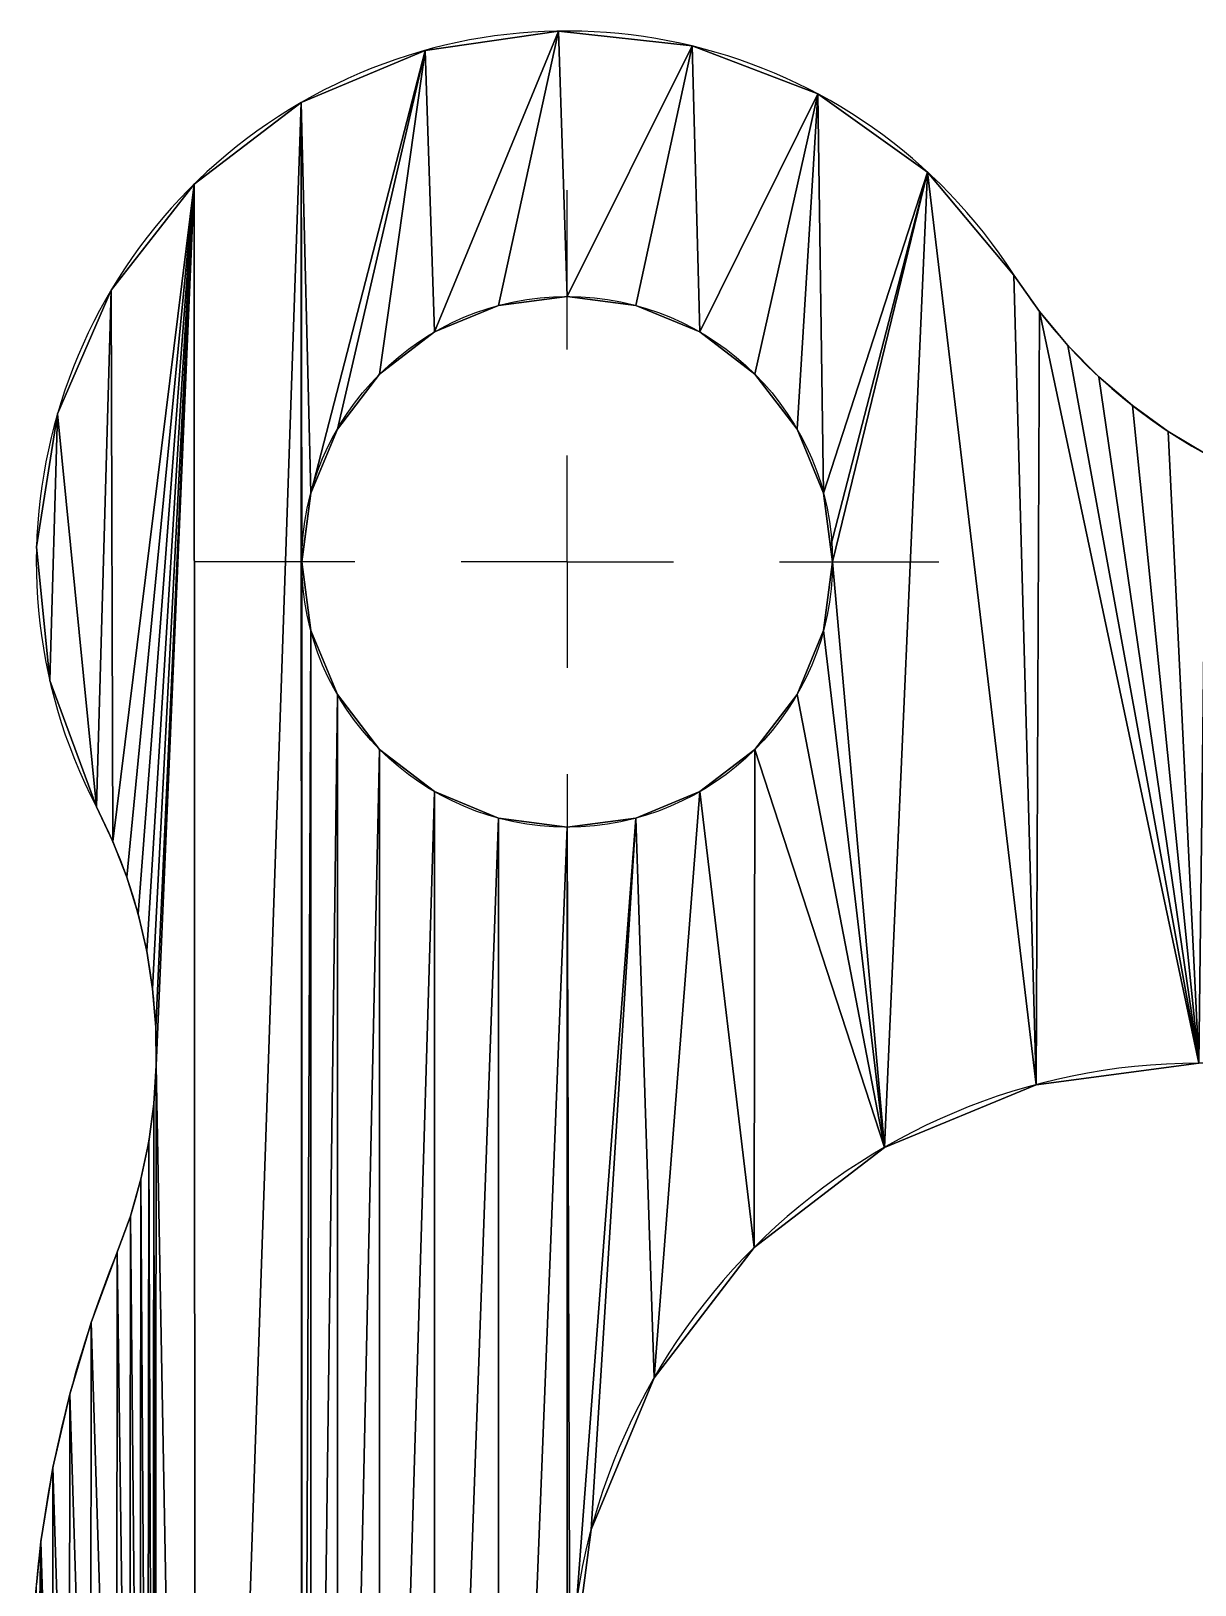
# Model space of a CAD drawing. Header units: inches. Extents: x 403 to 754, y 850 to 935.
# Drawn here: x 404.33 to 432.17, y 894.31 to 931.49 of the extents above; entities that cross this region are included whole.
import ezdxf

# ---------------------------------------------------------------- set-up
doc = ezdxf.new("R2010")
doc.units = ezdxf.units.IN
doc.header["$MEASUREMENT"] = 0
doc.layers.get('0').update_dxf_attribs({"true_color": 0xff5454})
doc.layers.add('INSPECTION_DIMENSIONS', color=7, linetype='Continuous', true_color=0xffffff)

# ---------------------------------------------------------------- blocks, each defined once
blk = doc.blocks.new('SW_CENTERMARKSYMBOL_0')
at = {"layer": 'INSPECTION_DIMENSIONS'}
for p, q in [((0, 5.08), (0, 8.89)), ((0, 0), (0, 2.54)), ((-5.08, 0), (-8.89, 0)), ((0, 0), (-2.54, 0)), ((0, 0), (0, -2.54)), ((0, 0), (2.54, 0)), ((5.08, 0), (8.89, 0)), ((0, -5.08), (0, -8.89))]:
    blk.add_line(p, q, dxfattribs=at)
blk = doc.blocks.new('Group_1')
for p, q in [((12.615, 79.373, 10), (12.615, 79.373)), ((9.427, 78.912, 10), (9.427, 78.912)), ((15.816, 79.018, 10), (15.816, 79.018)), ((18.824, 77.87, 10), (18.824, 77.87)), ((6.459, 77.663, 10), (6.459, 77.663)), ((21.447, 76.001, 10), (21.447, 76.001)), ((3.9, 75.708, 10), (3.9, 75.708)), ((23.516, 73.533, 10), (23.516, 73.533)), ((1.915, 73.172, 10), (1.915, 73.172)), ((12.827, 73.025, 10), (12.827, 73.025)), ((11.183, 72.809, 10), (11.183, 72.809)), ((14.47, 72.809, 10), (14.47, 72.809)), ((24.124, 72.667, 10), (24.124, 72.667)), ((9.652, 72.174, 10), (9.652, 72.174)), ((16.002, 72.174, 10), (16.002, 72.174)), ((24.802, 71.854, 10), (24.802, 71.854)), ((8.337, 71.165, 10), (8.337, 71.165)), ((17.317, 71.165, 10), (17.317, 71.165)), ((25.546, 71.101, 10), (25.546, 71.101)), ((26.35, 70.412, 10), (26.35, 70.412)), ((0.631, 70.218, 10), (0.631, 70.218)), ((7.328, 69.85, 10), (7.328, 69.85)), ((18.326, 69.85, 10), (18.326, 69.85)), ((27.208, 69.793, 10), (27.208, 69.793)), ((6.693, 68.319, 10), (6.693, 68.319)), ((18.961, 68.319, 10), (18.961, 68.319)), ((0.132, 67.036, 10), (0.132, 67.036)), ((6.525, 67.036, 10), (6.525, 67.036)), ((19.129, 67.036, 10), (19.129, 67.036)), ((6.477, 66.675, 10), (6.477, 66.675)), ((19.177, 66.675, 10), (19.177, 66.675)), ((6.693, 65.031, 10), (6.693, 65.031)), ((18.961, 65.031, 10), (18.961, 65.031)), ((0.449, 63.832, 10), (0.449, 63.832)), ((7.328, 63.5, 10), (7.328, 63.5)), ((18.326, 63.5, 10), (18.326, 63.5)), ((8.337, 62.185, 10), (8.337, 62.185)), ((17.317, 62.185, 10), (17.317, 62.185)), ((9.652, 61.176, 10), (9.652, 61.176)), ((16.002, 61.176, 10), (16.002, 61.176)), ((1.563, 60.81, 10), (1.563, 60.81)), ((11.183, 60.541, 10), (11.183, 60.541)), ((12.827, 60.325, 10), (12.827, 60.325)), ((14.47, 60.541, 10), (14.47, 60.541)), ((1.956, 59.981, 10), (1.956, 59.981)), ((2.29, 59.127, 10), (2.29, 59.127)), ((2.56, 58.251, 10), (2.56, 58.251)), ((2.767, 57.358, 10), (2.767, 57.358)), ((2.908, 56.452, 10), (2.908, 56.452)), ((2.984, 55.538, 10), (2.984, 55.538)), ((2.994, 54.621, 10), (2.994, 54.621)), ((24.045, 54.161, 10), (24.045, 54.161)), ((2.938, 53.706, 10), (2.938, 53.706)), ((2.815, 52.797, 10), (2.815, 52.797)), ((20.415, 52.657, 10), (20.415, 52.657)), ((2.628, 51.899, 10), (2.628, 51.899)), ((2.376, 51.018, 10), (2.376, 51.018)), ((17.298, 50.266, 10), (17.298, 50.266)), ((2.061, 50.157, 10), (2.061, 50.157)), ((1.438, 48.473, 10), (1.438, 48.473)), ((14.907, 47.149, 10), (14.907, 47.149)), ((0.925, 46.753, 10), (0.925, 46.753)), ((0.523, 45.003, 10), (0.523, 45.003)), ((13.403, 43.519, 10), (13.403, 43.519)), ((0.234, 43.231, 10), (0.234, 43.231))]:
    blk.add_line(p, q)
at = {"color": 7, "true_color": 0xffffff}
for centre in [(12.827, 66.675, 10), (12.827, 66.675)]:
    blk.add_circle(centre, 6.35, dxfattribs=at)
for centre, radius, start, end in [((12.827, 66.675, 10), 12.7, 32.6836, 207.5063), ((12.827, 66.675), 12.7, 32.6836, 207.5063), ((34.205, 80.391, 10), 12.7, 212.6836, 270), ((34.205, 80.391), 12.7, 212.6836, 270), ((-9.702, 54.944, 10), 12.7, 337.8538, 27.5063), ((-9.702, 54.944), 12.7, 337.8538, 27.5063), ((27.94, 39.624, 10), 27.94, 157.8538, 174.7283), ((27.94, 39.624), 27.94, 157.8538, 174.7283), ((27.94, 39.624), 27.94, 174.7283, 185.2667)]:
    blk.add_arc(centre, radius, start, end, dxfattribs=at)
for centre in [(27.94, 39.624, 10), (27.94, 39.624)]:
    blk.add_arc(centre, 15.05, 90, 270)
at = {"layer": 'INSPECTION_DIMENSIONS'}
blk.add_blockref('SW_CENTERMARKSYMBOL_0', (12.827, 66.675), dxfattribs=at)
mesh = blk.add_polyface()
corners = [(3.935, 3.632, 10), (2.994, 54.621, 10), (3.9, 75.708, 10), (6.459, 77.663, 10), (6.477, 12.7, 10), (6.477, 66.675, 10), (6.693, 65.031, 10), (6.693, 14.344, 10), (7.328, 63.5, 10), (7.328, 15.875, 10), (8.337, 62.185, 10), (8.337, 17.19, 10), (9.652, 61.176, 10), (9.652, 18.199, 10), (11.183, 60.541, 10), (6.693, 68.319, 10), (9.427, 78.912, 10), (6.525, 67.036, 10), (7.328, 69.85, 10), (8.337, 71.165, 10), (9.652, 72.174, 10), (12.615, 79.373, 10), (0.234, 43.231, 10), (0.132, 37.061, 10), (0.132, 42.19, 10), (0.227, 36.069, 10), (0.513, 34.297, 10), (0.523, 45.003, 10), (0.911, 32.546, 10), (0.925, 46.753, 10), (1.422, 30.825, 10), (1.438, 48.473, 10), (2.041, 29.14, 10), (2.061, 50.157, 10), (2.353, 28.283, 10), (2.376, 51.018, 10), (2.602, 27.405, 10), (2.628, 51.899, 10), (2.788, 26.512, 10), (2.815, 52.797, 10), (2.909, 25.608, 10), (2.938, 53.706, 10), (2.965, 24.697, 10), (0.631, 70.218, 10), (0.449, 63.832, 10), (0.132, 67.036, 10), (1.563, 60.81, 10), (1.915, 73.172, 10), (1.956, 59.981, 10), (2.29, 59.127, 10), (2.56, 58.251, 10), (2.767, 57.358, 10), (2.908, 56.452, 10), (2.984, 55.538, 10)]
mesh.append_faces([[corners[k] for k in face] for face in [(5, 15, 17), (22, 23, 24), (43, 44, 45)]], dxfattribs={"vtx0": -1})
mesh.append_faces([[corners[k] for k in face] for face in [(6, 4, 5), (15, 16, 18), (18, 16, 19), (19, 16, 20), (23, 22, 25), (25, 22, 26), (26, 27, 28), (28, 29, 30), (30, 31, 32), (32, 33, 34), (44, 43, 46), (46, 47, 48), (48, 2, 49), (49, 2, 50), (50, 2, 51), (51, 2, 52), (52, 2, 53), (53, 2, 1)]], dxfattribs={"vtx0": -1, "vtx1": -1})
mesh.append_faces([[corners[k] for k in face] for face in [(0, 1, 2), (4, 3, 5), (3, 15, 5)]], dxfattribs={"vtx0": -1, "vtx1": -1, "vtx2": -1})
mesh.append_faces([[corners[k] for k in face] for face in [(0, 2, 3), (7, 6, 8), (9, 8, 10), (11, 10, 12), (13, 12, 14), (15, 3, 16), (20, 16, 21), (26, 22, 27), (28, 27, 29), (30, 29, 31), (32, 31, 33), (34, 33, 35), (36, 35, 37), (38, 37, 39), (40, 39, 41), (42, 41, 1), (46, 43, 47), (48, 47, 2)]], dxfattribs={"vtx0": -1, "vtx2": -1})
mesh = blk.add_polyface()
corners = [(3.935, 3.632), (2.994, 54.621), (3.9, 75.708), (6.459, 77.663), (6.477, 12.7), (6.477, 66.675), (6.693, 65.031), (6.693, 14.344), (7.328, 63.5), (7.328, 15.875), (8.337, 62.185), (8.337, 17.19), (9.652, 61.176), (9.652, 18.199), (11.183, 60.541), (6.693, 68.319), (9.427, 78.912), (6.525, 67.036), (7.328, 69.85), (8.337, 71.165), (9.652, 72.174), (12.615, 79.373), (0.234, 43.231), (0.132, 37.061), (0.132, 42.19), (0.227, 36.069), (0.513, 34.297), (0.523, 45.003), (0.911, 32.546), (0.925, 46.753), (1.422, 30.825), (1.438, 48.473), (2.041, 29.14), (2.061, 50.157), (2.353, 28.283), (2.376, 51.018), (2.602, 27.405), (2.628, 51.899), (2.788, 26.512), (2.815, 52.797), (2.909, 25.608), (2.938, 53.706), (2.965, 24.697), (0.631, 70.218), (0.449, 63.832), (0.132, 67.036), (1.563, 60.81), (1.915, 73.172), (1.956, 59.981), (2.29, 59.127), (2.56, 58.251), (2.767, 57.358), (2.908, 56.452), (2.984, 55.538)]
mesh.append_faces([[corners[k] for k in face] for face in [(5, 15, 17), (22, 23, 24), (43, 44, 45)]], dxfattribs={"vtx0": -1})
mesh.append_faces([[corners[k] for k in face] for face in [(6, 4, 5), (15, 16, 18), (18, 16, 19), (19, 16, 20), (23, 22, 25), (25, 22, 26), (26, 27, 28), (28, 29, 30), (30, 31, 32), (32, 33, 34), (44, 43, 46), (46, 47, 48), (48, 2, 49), (49, 2, 50), (50, 2, 51), (51, 2, 52), (52, 2, 53), (53, 2, 1)]], dxfattribs={"vtx0": -1, "vtx1": -1})
mesh.append_faces([[corners[k] for k in face] for face in [(0, 1, 2), (4, 3, 5), (3, 15, 5)]], dxfattribs={"vtx0": -1, "vtx1": -1, "vtx2": -1})
mesh.append_faces([[corners[k] for k in face] for face in [(0, 2, 3), (7, 6, 8), (9, 8, 10), (11, 10, 12), (13, 12, 14), (15, 3, 16), (20, 16, 21), (26, 22, 27), (28, 27, 29), (30, 29, 31), (32, 31, 33), (34, 33, 35), (36, 35, 37), (38, 37, 39), (40, 39, 41), (42, 41, 1), (46, 43, 47), (48, 47, 2)]], dxfattribs={"vtx0": -1, "vtx2": -1})
mesh = blk.add_polyface()
corners = [(9.427, 78.912, 10), (12.615, 79.373), (9.427, 78.912), (12.615, 79.373, 10)]
mesh.append_faces([[corners[k] for k in face] for face in [(0, 1, 2), (1, 0, 3)]], dxfattribs={"vtx0": -1})
mesh = blk.add_polyface()
corners = [(11.183, 18.834, 10), (11.183, 60.541, 10), (12.827, 60.325, 10), (12.827, 19.05, 10), (12.89, 39.624, 10), (14.47, 60.541, 10), (13.403, 43.519, 10), (14.907, 47.149, 10), (16.002, 61.176, 10), (17.298, 50.266, 10), (17.317, 62.185, 10), (20.415, 52.657, 10), (18.326, 63.5, 10), (18.961, 65.031, 10), (19.177, 66.675, 10), (9.652, 72.174, 10), (12.615, 79.373, 10), (11.183, 72.809, 10), (12.827, 73.025, 10), (15.816, 79.018, 10), (14.47, 72.809, 10), (16.002, 72.174, 10), (18.824, 77.87, 10), (17.317, 71.165, 10), (18.326, 69.85, 10), (18.961, 68.319, 10), (21.447, 76.001, 10), (19.129, 67.036, 10), (24.045, 54.161, 10), (23.516, 73.533, 10), (24.124, 72.667, 10), (27.94, 54.673, 10), (24.802, 71.854, 10), (25.546, 71.101, 10), (26.35, 70.412, 10), (27.208, 69.793, 10), (28.115, 69.247, 10), (46.736, 54.673, 10), (29.064, 68.778, 10), (30.048, 68.391, 10), (31.062, 68.086, 10), (32.098, 67.867, 10), (33.148, 67.735, 10), (34.205, 67.691, 10), (84.254, 67.691, 10)]
mesh.append_faces([[corners[k] for k in face] for face in [(4, 5, 6), (6, 5, 7), (7, 8, 9), (9, 10, 11), (15, 16, 17), (17, 16, 18), (18, 19, 20), (20, 19, 21), (21, 22, 23), (23, 22, 24), (24, 22, 25), (25, 26, 27), (27, 26, 14), (11, 26, 28), (28, 30, 31), (31, 36, 37)]], dxfattribs={"vtx0": -1, "vtx1": -1})
mesh.append_faces([[corners[k] for k in face] for face in [(3, 2, 4), (14, 26, 11)]], dxfattribs={"vtx0": -1, "vtx1": -1, "vtx2": -1})
mesh.append_faces([[corners[k] for k in face] for face in [(0, 1, 2), (4, 2, 5), (7, 5, 8), (9, 8, 10), (11, 10, 12), (11, 12, 13), (11, 13, 14), (18, 16, 19), (21, 19, 22), (25, 22, 26), (28, 26, 29), (28, 29, 30), (31, 30, 32), (31, 32, 33), (31, 33, 34), (31, 34, 35), (31, 35, 36), (37, 36, 38), (37, 38, 39), (37, 39, 40), (37, 40, 41), (37, 41, 42), (37, 42, 43), (37, 43, 44)]], dxfattribs={"vtx0": -1, "vtx2": -1})
mesh = blk.add_polyface()
corners = [(11.183, 18.834), (11.183, 60.541), (12.827, 60.325), (12.827, 19.05), (12.89, 39.624), (14.47, 60.541), (13.403, 43.519), (14.907, 47.149), (16.002, 61.176), (17.298, 50.266), (17.317, 62.185), (20.415, 52.657), (18.326, 63.5), (18.961, 65.031), (19.177, 66.675), (9.652, 72.174), (12.615, 79.373), (11.183, 72.809), (12.827, 73.025), (15.816, 79.018), (14.47, 72.809), (16.002, 72.174), (18.824, 77.87), (17.317, 71.165), (18.326, 69.85), (18.961, 68.319), (21.447, 76.001), (19.129, 67.036), (24.045, 54.161), (23.516, 73.533), (24.124, 72.667), (27.94, 54.673), (24.802, 71.854), (25.546, 71.101), (26.35, 70.412), (27.208, 69.793), (28.115, 69.247), (46.736, 54.673), (29.064, 68.778), (30.048, 68.391), (31.062, 68.086), (32.098, 67.867), (33.148, 67.735), (34.205, 67.691), (84.254, 67.691)]
mesh.append_faces([[corners[k] for k in face] for face in [(4, 5, 6), (6, 5, 7), (7, 8, 9), (9, 10, 11), (15, 16, 17), (17, 16, 18), (18, 19, 20), (20, 19, 21), (21, 22, 23), (23, 22, 24), (24, 22, 25), (25, 26, 27), (27, 26, 14), (11, 26, 28), (28, 30, 31), (31, 36, 37)]], dxfattribs={"vtx0": -1, "vtx1": -1})
mesh.append_faces([[corners[k] for k in face] for face in [(3, 2, 4), (14, 26, 11)]], dxfattribs={"vtx0": -1, "vtx1": -1, "vtx2": -1})
mesh.append_faces([[corners[k] for k in face] for face in [(0, 1, 2), (4, 2, 5), (7, 5, 8), (9, 8, 10), (11, 10, 12), (11, 12, 13), (11, 13, 14), (18, 16, 19), (21, 19, 22), (25, 22, 26), (28, 26, 29), (28, 29, 30), (31, 30, 32), (31, 32, 33), (31, 33, 34), (31, 34, 35), (31, 35, 36), (37, 36, 38), (37, 38, 39), (37, 39, 40), (37, 40, 41), (37, 41, 42), (37, 42, 43), (37, 43, 44)]], dxfattribs={"vtx0": -1, "vtx2": -1})
mesh = blk.add_polyface()
corners = [(12.615, 79.373, 10), (15.816, 79.018), (12.615, 79.373), (15.816, 79.018, 10)]
mesh.append_faces([[corners[k] for k in face] for face in [(0, 1, 2), (1, 0, 3)]], dxfattribs={"vtx0": -1})
mesh = blk.add_polyface()
corners = [(6.459, 77.663, 10), (9.427, 78.912), (6.459, 77.663), (9.427, 78.912, 10)]
mesh.append_faces([[corners[k] for k in face] for face in [(0, 1, 2), (1, 0, 3)]], dxfattribs={"vtx0": -1})
mesh = blk.add_polyface()
corners = [(15.816, 79.018, 10), (18.824, 77.87), (15.816, 79.018), (18.824, 77.87, 10)]
mesh.append_faces([[corners[k] for k in face] for face in [(0, 1, 2), (1, 0, 3)]], dxfattribs={"vtx0": -1})
mesh = blk.add_polyface()
corners = [(18.824, 77.87, 10), (21.447, 76.001), (18.824, 77.87), (21.447, 76.001, 10)]
mesh.append_faces([[corners[k] for k in face] for face in [(0, 1, 2), (1, 0, 3)]], dxfattribs={"vtx0": -1})
mesh = blk.add_polyface()
corners = [(12.89, 39.624, 10), (14.47, 18.834, 10), (12.827, 19.05, 10), (13.403, 35.729, 10), (14.907, 32.099, 10), (16.002, 18.199, 10), (17.298, 28.982, 10), (17.317, 17.19, 10), (0.442, 15.509, 10), (0.643, 9.116, 10), (0.133, 12.3, 10), (1.548, 18.538, 10), (1.938, 6.164, 10), (1.938, 19.362, 10), (2.268, 20.213, 10), (3.935, 3.632, 10), (2.536, 21.085, 10), (2.74, 21.974, 10), (2.88, 22.876, 10), (2.956, 23.785, 10), (2.965, 24.697, 10), (2.994, 54.621, 10), (6.459, 77.663, 10), (6.477, 12.7, 10), (6.505, 1.685, 10), (6.693, 11.056, 10), (9.482, 0.448, 10), (7.328, 9.525, 10), (8.337, 8.21, 10), (9.652, 7.201, 10), (12.675, 0.001, 10), (11.183, 6.566, 10), (12.827, 6.35, 10), (15.878, 0.372, 10), (14.47, 6.566, 10), (16.002, 7.201, 10), (6.693, 65.031, 10), (6.693, 14.344, 10), (7.328, 63.5, 10), (7.328, 15.875, 10), (8.337, 62.185, 10), (8.337, 17.19, 10), (9.652, 61.176, 10), (9.652, 18.199, 10), (11.183, 60.541, 10), (11.183, 18.834, 10), (12.827, 60.325, 10), (2.353, 28.283, 10), (2.376, 51.018, 10), (2.602, 27.405, 10), (2.628, 51.899, 10), (2.788, 26.512, 10), (2.815, 52.797, 10), (2.909, 25.608, 10), (2.938, 53.706, 10)]
mesh.append_faces([[corners[k] for k in face] for face in [(8, 9, 10)]], dxfattribs={"vtx0": -1})
mesh.append_faces([[corners[k] for k in face] for face in [(1, 4, 5), (5, 6, 7), (9, 11, 12), (12, 14, 15), (15, 23, 24), (24, 25, 26), (26, 29, 30), (30, 32, 33), (23, 36, 37), (37, 38, 39), (39, 40, 41), (41, 42, 43), (43, 44, 45), (45, 46, 2), (47, 48, 49), (49, 50, 51), (51, 52, 53), (53, 54, 20)]], dxfattribs={"vtx0": -1, "vtx1": -1})
mesh.append_faces([[corners[k] for k in face] for face in [(15, 20, 21), (15, 22, 23)]], dxfattribs={"vtx0": -1, "vtx1": -1, "vtx2": -1})
mesh.append_faces([[corners[k] for k in face] for face in [(0, 1, 2), (1, 0, 3), (1, 3, 4), (5, 4, 6), (9, 8, 11), (12, 11, 13), (12, 13, 14), (15, 14, 16), (15, 16, 17), (15, 17, 18), (15, 18, 19), (15, 19, 20), (24, 23, 25), (26, 25, 27), (26, 27, 28), (26, 28, 29), (30, 29, 31), (30, 31, 32), (33, 32, 34), (33, 34, 35)]], dxfattribs={"vtx0": -1, "vtx2": -1})
mesh = blk.add_polyface()
corners = [(12.89, 39.624), (14.47, 18.834), (12.827, 19.05), (13.403, 35.729), (14.907, 32.099), (16.002, 18.199), (17.298, 28.982), (17.317, 17.19), (0.442, 15.509), (0.643, 9.116), (0.133, 12.3), (1.548, 18.538), (1.938, 6.164), (1.938, 19.362), (2.268, 20.213), (3.935, 3.632), (2.536, 21.085), (2.74, 21.974), (2.88, 22.876), (2.956, 23.785), (2.965, 24.697), (2.994, 54.621), (6.459, 77.663), (6.477, 12.7), (6.505, 1.685), (6.693, 11.056), (9.482, 0.448), (7.328, 9.525), (8.337, 8.21), (9.652, 7.201), (12.675, 0.001), (11.183, 6.566), (12.827, 6.35), (15.878, 0.372), (14.47, 6.566), (16.002, 7.201), (6.693, 65.031), (6.693, 14.344), (7.328, 63.5), (7.328, 15.875), (8.337, 62.185), (8.337, 17.19), (9.652, 61.176), (9.652, 18.199), (11.183, 60.541), (11.183, 18.834), (12.827, 60.325), (2.353, 28.283), (2.376, 51.018), (2.602, 27.405), (2.628, 51.899), (2.788, 26.512), (2.815, 52.797), (2.909, 25.608), (2.938, 53.706)]
mesh.append_faces([[corners[k] for k in face] for face in [(8, 9, 10)]], dxfattribs={"vtx0": -1})
mesh.append_faces([[corners[k] for k in face] for face in [(1, 4, 5), (5, 6, 7), (9, 11, 12), (12, 14, 15), (15, 23, 24), (24, 25, 26), (26, 29, 30), (30, 32, 33), (23, 36, 37), (37, 38, 39), (39, 40, 41), (41, 42, 43), (43, 44, 45), (45, 46, 2), (47, 48, 49), (49, 50, 51), (51, 52, 53), (53, 54, 20)]], dxfattribs={"vtx0": -1, "vtx1": -1})
mesh.append_faces([[corners[k] for k in face] for face in [(15, 20, 21), (15, 22, 23)]], dxfattribs={"vtx0": -1, "vtx1": -1, "vtx2": -1})
mesh.append_faces([[corners[k] for k in face] for face in [(0, 1, 2), (1, 0, 3), (1, 3, 4), (5, 4, 6), (9, 8, 11), (12, 11, 13), (12, 13, 14), (15, 14, 16), (15, 16, 17), (15, 17, 18), (15, 18, 19), (15, 19, 20), (24, 23, 25), (26, 25, 27), (26, 27, 28), (26, 28, 29), (30, 29, 31), (30, 31, 32), (33, 32, 34), (33, 34, 35)]], dxfattribs={"vtx0": -1, "vtx2": -1})
mesh = blk.add_polyface()
corners = [(3.9, 75.708, 10), (6.459, 77.663), (3.9, 75.708), (6.459, 77.663, 10)]
mesh.append_faces([[corners[k] for k in face] for face in [(0, 1, 2), (1, 0, 3)]], dxfattribs={"vtx0": -1})
mesh = blk.add_polyface()
corners = [(21.447, 76.001), (23.516, 73.533, 10), (23.516, 73.533), (21.447, 76.001, 10)]
mesh.append_faces([[corners[k] for k in face] for face in [(0, 1, 2), (1, 0, 3)]], dxfattribs={"vtx0": -1})
mesh = blk.add_polyface()
corners = [(3.9, 75.708, 10), (1.915, 73.172), (1.915, 73.172, 10), (3.9, 75.708)]
mesh.append_faces([[corners[k] for k in face] for face in [(0, 1, 2), (1, 0, 3)]], dxfattribs={"vtx0": -1})
mesh = blk.add_polyface()
corners = [(23.516, 73.533), (24.124, 72.667, 10), (24.124, 72.667), (23.516, 73.533, 10)]
mesh.append_faces([[corners[k] for k in face] for face in [(0, 1, 2), (1, 0, 3)]], dxfattribs={"vtx0": -1})
mesh = blk.add_polyface()
corners = [(1.915, 73.172, 10), (0.631, 70.218), (0.631, 70.218, 10), (1.915, 73.172)]
mesh.append_faces([[corners[k] for k in face] for face in [(0, 1, 2), (1, 0, 3)]], dxfattribs={"vtx0": -1})
mesh = blk.add_polyface()
corners = [(12.827, 73.025, 10), (11.183, 72.809), (12.827, 73.025), (11.183, 72.809, 10)]
mesh.append_faces([[corners[k] for k in face] for face in [(0, 1, 2), (1, 0, 3)]], dxfattribs={"vtx0": -1})
mesh = blk.add_polyface()
corners = [(14.47, 72.809, 10), (12.827, 73.025), (14.47, 72.809), (12.827, 73.025, 10)]
mesh.append_faces([[corners[k] for k in face] for face in [(0, 1, 2), (1, 0, 3)]], dxfattribs={"vtx0": -1})
mesh = blk.add_polyface()
corners = [(11.183, 72.809, 10), (9.652, 72.174), (11.183, 72.809), (9.652, 72.174, 10)]
mesh.append_faces([[corners[k] for k in face] for face in [(0, 1, 2), (1, 0, 3)]], dxfattribs={"vtx0": -1})
mesh = blk.add_polyface()
corners = [(16.002, 72.174, 10), (14.47, 72.809), (16.002, 72.174), (14.47, 72.809, 10)]
mesh.append_faces([[corners[k] for k in face] for face in [(0, 1, 2), (1, 0, 3)]], dxfattribs={"vtx0": -1})
mesh = blk.add_polyface()
corners = [(24.124, 72.667), (24.802, 71.854, 10), (24.802, 71.854), (24.124, 72.667, 10)]
mesh.append_faces([[corners[k] for k in face] for face in [(0, 1, 2), (1, 0, 3)]], dxfattribs={"vtx0": -1})
mesh = blk.add_polyface()
corners = [(9.652, 72.174, 10), (8.337, 71.165), (9.652, 72.174), (8.337, 71.165, 10)]
mesh.append_faces([[corners[k] for k in face] for face in [(0, 1, 2), (1, 0, 3)]], dxfattribs={"vtx0": -1})
mesh = blk.add_polyface()
corners = [(17.317, 71.165, 10), (16.002, 72.174), (17.317, 71.165), (16.002, 72.174, 10)]
mesh.append_faces([[corners[k] for k in face] for face in [(0, 1, 2), (1, 0, 3)]], dxfattribs={"vtx0": -1})
mesh = blk.add_polyface()
corners = [(24.802, 71.854), (25.546, 71.101, 10), (25.546, 71.101), (24.802, 71.854, 10)]
mesh.append_faces([[corners[k] for k in face] for face in [(0, 1, 2), (1, 0, 3)]], dxfattribs={"vtx0": -1})
mesh = blk.add_polyface()
corners = [(8.337, 71.165), (7.328, 69.85, 10), (7.328, 69.85), (8.337, 71.165, 10)]
mesh.append_faces([[corners[k] for k in face] for face in [(0, 1, 2), (1, 0, 3)]], dxfattribs={"vtx0": -1})
mesh = blk.add_polyface()
corners = [(17.317, 71.165, 10), (18.326, 69.85), (18.326, 69.85, 10), (17.317, 71.165)]
mesh.append_faces([[corners[k] for k in face] for face in [(0, 1, 2), (1, 0, 3)]], dxfattribs={"vtx0": -1})
mesh = blk.add_polyface()
corners = [(25.546, 71.101, 10), (26.35, 70.412), (25.546, 71.101), (26.35, 70.412, 10)]
mesh.append_faces([[corners[k] for k in face] for face in [(0, 1, 2), (1, 0, 3)]], dxfattribs={"vtx0": -1})
mesh = blk.add_polyface()
corners = [(26.35, 70.412, 10), (27.208, 69.793), (26.35, 70.412), (27.208, 69.793, 10)]
mesh.append_faces([[corners[k] for k in face] for face in [(0, 1, 2), (1, 0, 3)]], dxfattribs={"vtx0": -1})
mesh = blk.add_polyface()
corners = [(0.631, 70.218, 10), (0.132, 67.036), (0.132, 67.036, 10), (0.631, 70.218)]
mesh.append_faces([[corners[k] for k in face] for face in [(0, 1, 2), (1, 0, 3)]], dxfattribs={"vtx0": -1})
mesh = blk.add_polyface()
corners = [(7.328, 69.85), (6.693, 68.319, 10), (6.693, 68.319), (7.328, 69.85, 10)]
mesh.append_faces([[corners[k] for k in face] for face in [(0, 1, 2), (1, 0, 3)]], dxfattribs={"vtx0": -1})
mesh = blk.add_polyface()
corners = [(18.326, 69.85, 10), (18.961, 68.319), (18.961, 68.319, 10), (18.326, 69.85)]
mesh.append_faces([[corners[k] for k in face] for face in [(0, 1, 2), (1, 0, 3)]], dxfattribs={"vtx0": -1})
mesh = blk.add_polyface()
corners = [(27.208, 69.793, 10), (28.115, 69.247), (27.208, 69.793), (28.115, 69.247, 10)]
mesh.append_faces([[corners[k] for k in face] for face in [(0, 1, 2), (1, 0, 3)]], dxfattribs={"vtx0": -1})
mesh = blk.add_polyface()
corners = [(6.693, 68.319), (6.525, 67.036, 10), (6.525, 67.036), (6.693, 68.319, 10)]
mesh.append_faces([[corners[k] for k in face] for face in [(0, 1, 2), (1, 0, 3)]], dxfattribs={"vtx0": -1})
mesh = blk.add_polyface()
corners = [(18.961, 68.319, 10), (19.129, 67.036), (19.129, 67.036, 10), (18.961, 68.319)]
mesh.append_faces([[corners[k] for k in face] for face in [(0, 1, 2), (1, 0, 3)]], dxfattribs={"vtx0": -1})
mesh = blk.add_polyface()
corners = [(0.132, 67.036, 10), (0.449, 63.832), (0.449, 63.832, 10), (0.132, 67.036)]
mesh.append_faces([[corners[k] for k in face] for face in [(0, 1, 2), (1, 0, 3)]], dxfattribs={"vtx0": -1})
mesh = blk.add_polyface()
corners = [(6.525, 67.036), (6.477, 66.675, 10), (6.477, 66.675), (6.525, 67.036, 10)]
mesh.append_faces([[corners[k] for k in face] for face in [(0, 1, 2), (1, 0, 3)]], dxfattribs={"vtx0": -1})
mesh = blk.add_polyface()
corners = [(19.129, 67.036, 10), (19.177, 66.675), (19.177, 66.675, 10), (19.129, 67.036)]
mesh.append_faces([[corners[k] for k in face] for face in [(0, 1, 2), (1, 0, 3)]], dxfattribs={"vtx0": -1})
mesh = blk.add_polyface()
corners = [(6.477, 66.675), (6.693, 65.031, 10), (6.693, 65.031), (6.477, 66.675, 10)]
mesh.append_faces([[corners[k] for k in face] for face in [(0, 1, 2), (1, 0, 3)]], dxfattribs={"vtx0": -1})
mesh = blk.add_polyface()
corners = [(19.177, 66.675, 10), (18.961, 65.031), (18.961, 65.031, 10), (19.177, 66.675)]
mesh.append_faces([[corners[k] for k in face] for face in [(0, 1, 2), (1, 0, 3)]], dxfattribs={"vtx0": -1})
mesh = blk.add_polyface()
corners = [(6.693, 65.031), (7.328, 63.5, 10), (7.328, 63.5), (6.693, 65.031, 10)]
mesh.append_faces([[corners[k] for k in face] for face in [(0, 1, 2), (1, 0, 3)]], dxfattribs={"vtx0": -1})
mesh = blk.add_polyface()
corners = [(18.961, 65.031, 10), (18.326, 63.5), (18.326, 63.5, 10), (18.961, 65.031)]
mesh.append_faces([[corners[k] for k in face] for face in [(0, 1, 2), (1, 0, 3)]], dxfattribs={"vtx0": -1})
mesh = blk.add_polyface()
corners = [(0.449, 63.832, 10), (1.563, 60.81), (1.563, 60.81, 10), (0.449, 63.832)]
mesh.append_faces([[corners[k] for k in face] for face in [(0, 1, 2), (1, 0, 3)]], dxfattribs={"vtx0": -1})
mesh = blk.add_polyface()
corners = [(7.328, 63.5), (8.337, 62.185, 10), (8.337, 62.185), (7.328, 63.5, 10)]
mesh.append_faces([[corners[k] for k in face] for face in [(0, 1, 2), (1, 0, 3)]], dxfattribs={"vtx0": -1})
mesh = blk.add_polyface()
corners = [(18.326, 63.5, 10), (17.317, 62.185), (17.317, 62.185, 10), (18.326, 63.5)]
mesh.append_faces([[corners[k] for k in face] for face in [(0, 1, 2), (1, 0, 3)]], dxfattribs={"vtx0": -1})
mesh = blk.add_polyface()
corners = [(8.337, 62.185, 10), (9.652, 61.176), (8.337, 62.185), (9.652, 61.176, 10)]
mesh.append_faces([[corners[k] for k in face] for face in [(0, 1, 2), (1, 0, 3)]], dxfattribs={"vtx0": -1})
mesh = blk.add_polyface()
corners = [(16.002, 61.176, 10), (17.317, 62.185), (16.002, 61.176), (17.317, 62.185, 10)]
mesh.append_faces([[corners[k] for k in face] for face in [(0, 1, 2), (1, 0, 3)]], dxfattribs={"vtx0": -1})
mesh = blk.add_polyface()
corners = [(9.652, 61.176, 10), (11.183, 60.541), (9.652, 61.176), (11.183, 60.541, 10)]
mesh.append_faces([[corners[k] for k in face] for face in [(0, 1, 2), (1, 0, 3)]], dxfattribs={"vtx0": -1})
mesh = blk.add_polyface()
corners = [(14.47, 60.541, 10), (16.002, 61.176), (14.47, 60.541), (16.002, 61.176, 10)]
mesh.append_faces([[corners[k] for k in face] for face in [(0, 1, 2), (1, 0, 3)]], dxfattribs={"vtx0": -1})
mesh = blk.add_polyface()
corners = [(1.563, 60.81, 10), (1.956, 59.981), (1.956, 59.981, 10), (1.563, 60.81)]
mesh.append_faces([[corners[k] for k in face] for face in [(0, 1, 2), (1, 0, 3)]], dxfattribs={"vtx0": -1})
mesh = blk.add_polyface()
corners = [(11.183, 60.541, 10), (12.827, 60.325), (11.183, 60.541), (12.827, 60.325, 10)]
mesh.append_faces([[corners[k] for k in face] for face in [(0, 1, 2), (1, 0, 3)]], dxfattribs={"vtx0": -1})
mesh = blk.add_polyface()
corners = [(12.827, 60.325, 10), (14.47, 60.541), (12.827, 60.325), (14.47, 60.541, 10)]
mesh.append_faces([[corners[k] for k in face] for face in [(0, 1, 2), (1, 0, 3)]], dxfattribs={"vtx0": -1})
mesh = blk.add_polyface()
corners = [(1.956, 59.981, 10), (2.29, 59.127), (2.29, 59.127, 10), (1.956, 59.981)]
mesh.append_faces([[corners[k] for k in face] for face in [(0, 1, 2), (1, 0, 3)]], dxfattribs={"vtx0": -1})
mesh = blk.add_polyface()
corners = [(2.29, 59.127, 10), (2.56, 58.251), (2.56, 58.251, 10), (2.29, 59.127)]
mesh.append_faces([[corners[k] for k in face] for face in [(0, 1, 2), (1, 0, 3)]], dxfattribs={"vtx0": -1})
mesh = blk.add_polyface()
corners = [(2.56, 58.251, 10), (2.767, 57.358), (2.767, 57.358, 10), (2.56, 58.251)]
mesh.append_faces([[corners[k] for k in face] for face in [(0, 1, 2), (1, 0, 3)]], dxfattribs={"vtx0": -1})
mesh = blk.add_polyface()
corners = [(2.767, 57.358, 10), (2.908, 56.452), (2.908, 56.452, 10), (2.767, 57.358)]
mesh.append_faces([[corners[k] for k in face] for face in [(0, 1, 2), (1, 0, 3)]], dxfattribs={"vtx0": -1})
mesh = blk.add_polyface()
corners = [(2.908, 56.452, 10), (2.984, 55.538), (2.984, 55.538, 10), (2.908, 56.452)]
mesh.append_faces([[corners[k] for k in face] for face in [(0, 1, 2), (1, 0, 3)]], dxfattribs={"vtx0": -1})
mesh = blk.add_polyface()
corners = [(2.984, 55.538, 10), (2.994, 54.621), (2.994, 54.621, 10), (2.984, 55.538)]
mesh.append_faces([[corners[k] for k in face] for face in [(0, 1, 2), (1, 0, 3)]], dxfattribs={"vtx0": -1})
mesh = blk.add_polyface()
corners = [(27.94, 54.673, 10), (24.045, 54.161), (27.94, 54.673), (24.045, 54.161, 10)]
mesh.append_faces([[corners[k] for k in face] for face in [(0, 1, 2), (1, 0, 3)]], dxfattribs={"vtx0": -1})
mesh = blk.add_polyface()
corners = [(2.994, 54.621, 10), (2.938, 53.706), (2.938, 53.706, 10), (2.994, 54.621)]
mesh.append_faces([[corners[k] for k in face] for face in [(0, 1, 2), (1, 0, 3)]], dxfattribs={"vtx0": -1})
mesh = blk.add_polyface()
corners = [(24.045, 54.161, 10), (20.415, 52.657), (24.045, 54.161), (20.415, 52.657, 10)]
mesh.append_faces([[corners[k] for k in face] for face in [(0, 1, 2), (1, 0, 3)]], dxfattribs={"vtx0": -1})
mesh = blk.add_polyface()
corners = [(2.938, 53.706, 10), (2.815, 52.797), (2.815, 52.797, 10), (2.938, 53.706)]
mesh.append_faces([[corners[k] for k in face] for face in [(0, 1, 2), (1, 0, 3)]], dxfattribs={"vtx0": -1})
mesh = blk.add_polyface()
corners = [(2.815, 52.797, 10), (2.628, 51.899), (2.628, 51.899, 10), (2.815, 52.797)]
mesh.append_faces([[corners[k] for k in face] for face in [(0, 1, 2), (1, 0, 3)]], dxfattribs={"vtx0": -1})
mesh = blk.add_polyface()
corners = [(20.415, 52.657), (17.298, 50.266, 10), (17.298, 50.266), (20.415, 52.657, 10)]
mesh.append_faces([[corners[k] for k in face] for face in [(0, 1, 2), (1, 0, 3)]], dxfattribs={"vtx0": -1})
mesh = blk.add_polyface()
corners = [(2.628, 51.899, 10), (2.376, 51.018), (2.376, 51.018, 10), (2.628, 51.899)]
mesh.append_faces([[corners[k] for k in face] for face in [(0, 1, 2), (1, 0, 3)]], dxfattribs={"vtx0": -1})
mesh = blk.add_polyface()
corners = [(2.376, 51.018, 10), (2.061, 50.157), (2.061, 50.157, 10), (2.376, 51.018)]
mesh.append_faces([[corners[k] for k in face] for face in [(0, 1, 2), (1, 0, 3)]], dxfattribs={"vtx0": -1})
mesh = blk.add_polyface()
corners = [(17.298, 50.266), (14.907, 47.149, 10), (14.907, 47.149), (17.298, 50.266, 10)]
mesh.append_faces([[corners[k] for k in face] for face in [(0, 1, 2), (1, 0, 3)]], dxfattribs={"vtx0": -1})
mesh = blk.add_polyface()
corners = [(2.061, 50.157, 10), (1.438, 48.473), (1.438, 48.473, 10), (2.061, 50.157)]
mesh.append_faces([[corners[k] for k in face] for face in [(0, 1, 2), (1, 0, 3)]], dxfattribs={"vtx0": -1})
mesh = blk.add_polyface()
corners = [(1.438, 48.473, 10), (0.925, 46.753), (0.925, 46.753, 10), (1.438, 48.473)]
mesh.append_faces([[corners[k] for k in face] for face in [(0, 1, 2), (1, 0, 3)]], dxfattribs={"vtx0": -1})
mesh = blk.add_polyface()
corners = [(14.907, 47.149), (13.403, 43.519, 10), (13.403, 43.519), (14.907, 47.149, 10)]
mesh.append_faces([[corners[k] for k in face] for face in [(0, 1, 2), (1, 0, 3)]], dxfattribs={"vtx0": -1})
mesh = blk.add_polyface()
corners = [(0.925, 46.753, 10), (0.523, 45.003), (0.523, 45.003, 10), (0.925, 46.753)]
mesh.append_faces([[corners[k] for k in face] for face in [(0, 1, 2), (1, 0, 3)]], dxfattribs={"vtx0": -1})
mesh = blk.add_polyface()
corners = [(0.523, 45.003, 10), (0.234, 43.231), (0.234, 43.231, 10), (0.523, 45.003)]
mesh.append_faces([[corners[k] for k in face] for face in [(0, 1, 2), (1, 0, 3)]], dxfattribs={"vtx0": -1})
mesh = blk.add_polyface()
corners = [(13.403, 43.519), (12.89, 39.624, 10), (12.89, 39.624), (13.403, 43.519, 10)]
mesh.append_faces([[corners[k] for k in face] for face in [(0, 1, 2), (1, 0, 3)]], dxfattribs={"vtx0": -1})
mesh = blk.add_polyface()
corners = [(0.234, 43.231, 10), (0.132, 42.19), (0.132, 42.19, 10), (0.234, 43.231)]
mesh.append_faces([[corners[k] for k in face] for face in [(0, 1, 2), (1, 0, 3)]], dxfattribs={"vtx0": -1})

msp = doc.modelspace()

# ---------------------------------------------------------------- block references
at = {"color": 254, "true_color": 0xcad1db, "zscale": -1}
msp.add_blockref('Group_1', (404.327, 852.119, 10), dxfattribs=at)

doc.saveas('drawing.dxf')
